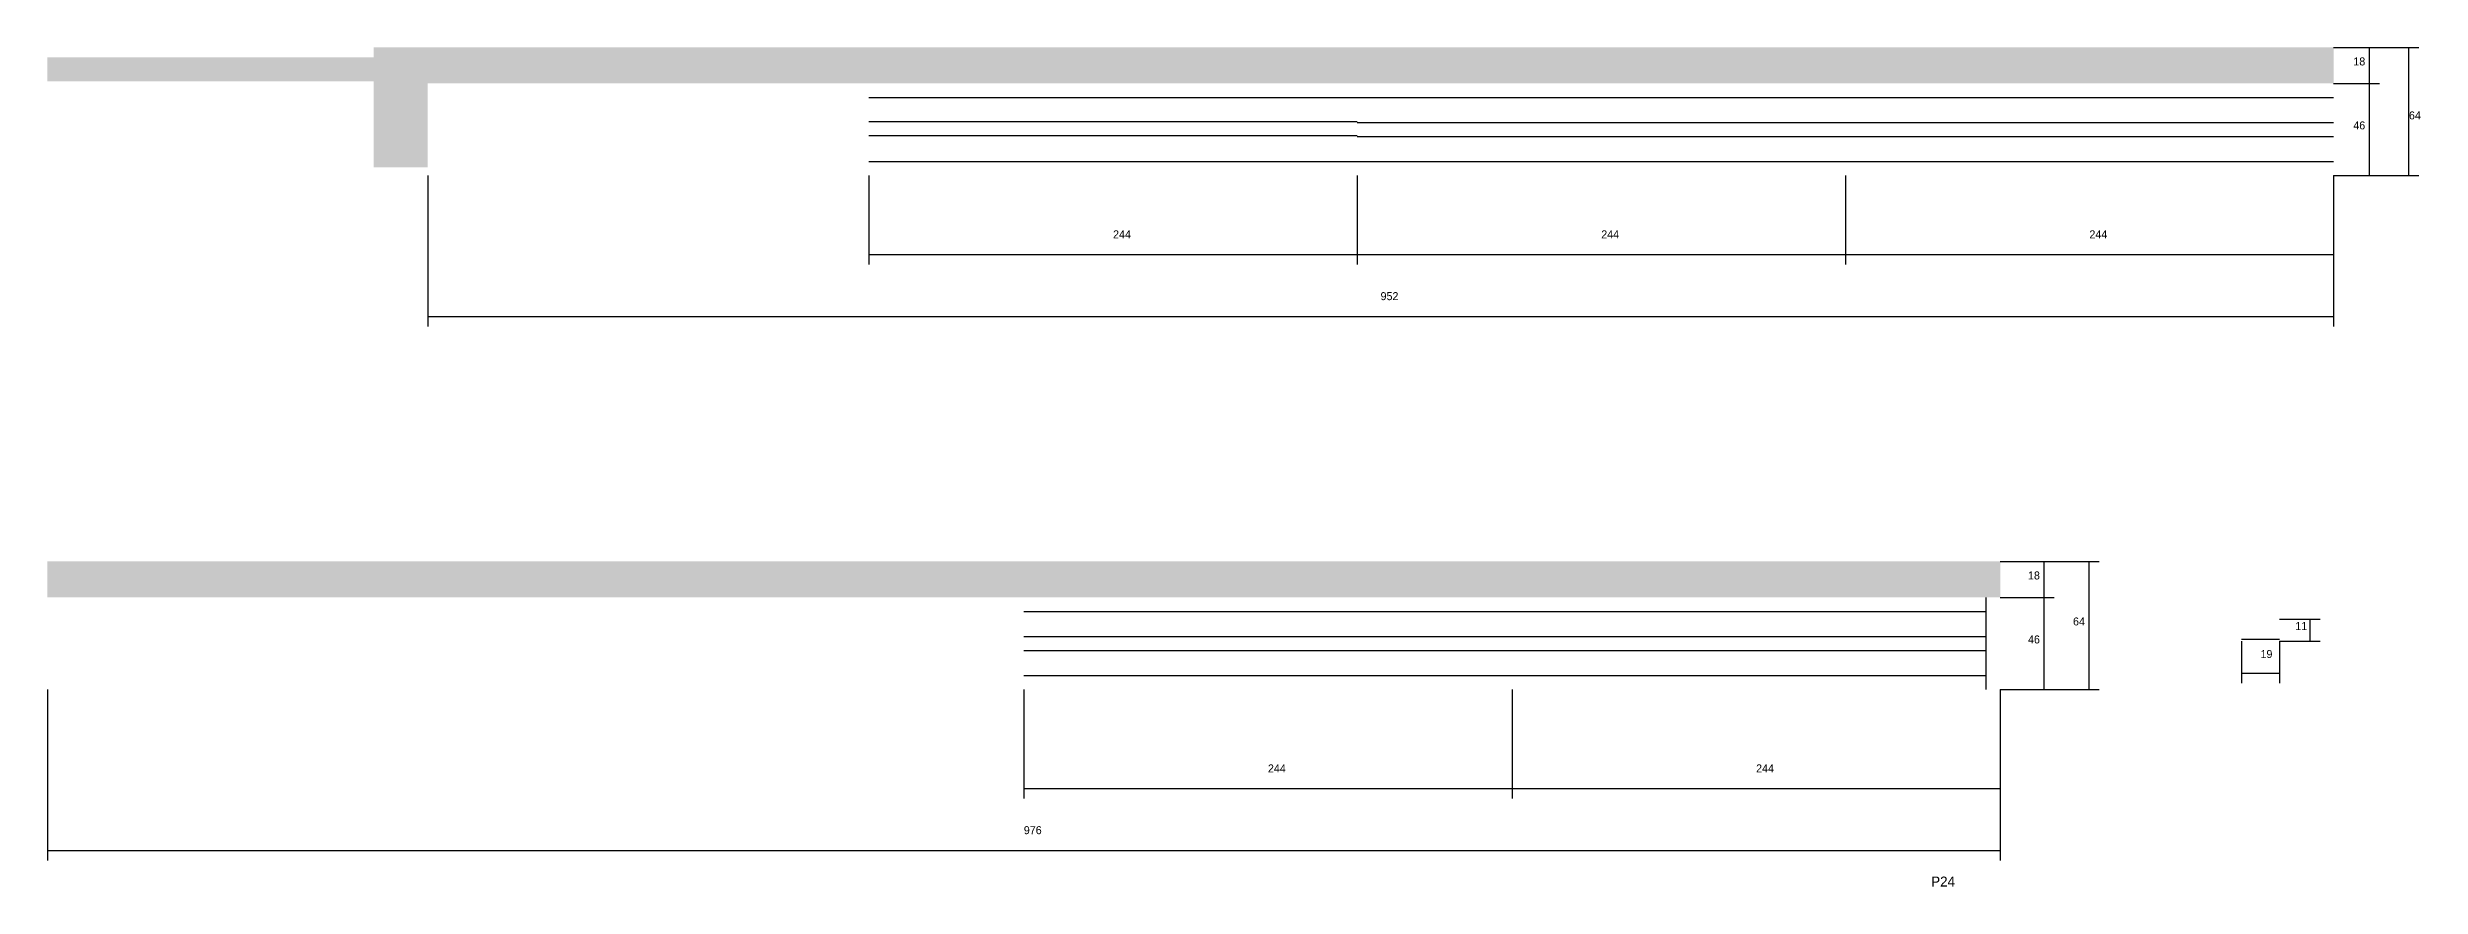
# Model space of a CAD drawing. Header units: metres. Extents: x -7050 to -4659, y 10891 to 12099.
# Drawn here: x -7050 to -5864, y 11668 to 12088 of the extents above; entities that cross this region are included whole.
import ezdxf

# ---------------------------------------------------------------- set-up
doc = ezdxf.new("R2010")
doc.units = ezdxf.units.M
for name, color, linetype in [('COTA', 241, 'Continuous'), ('NOMENCLATURA', 7, 'Continuous'), ('SARR_2.2x7', 40, 'Continuous')]:
    doc.layers.add(name, color=color, linetype=linetype)

msp = doc.modelspace()

# ---------------------------------------------------------------- hatches: boundary and pattern name
at = {"layer": 'COTA'}
h = msp.add_hatch(dxfattribs=at)
h.set_pattern_fill('AR-CONC', scale=0.03)
h.paths.add_polyline_path([(-6772.3, 12087.7), (-6887.3, 12087.7), (-6887.3, 12087.7), (-6887.3, 12082.7), (-6887.3, 12082.7), (-7050.3, 12082.7), (-7050.3, 12082.7), (-7050.3, 12070.7), (-7050.3, 12070.7), (-6887.3, 12070.7), (-6887.3, 12070.7), (-6887.3, 12027.7), (-6887.3, 12027.7), (-6860.2, 12027.7), (-6860.2, 12027.7), (-6860.2, 12069.7), (-6860.2, 12069.7), (-5907.7, 12069.7), (-5907.7, 12069.7), (-5907.7, 12087.7), (-5907.7, 12087.7), (-6772.3, 12087.7)])
h = msp.add_hatch(dxfattribs=at)
h.set_pattern_fill('AR-CONC', scale=0.03)
h.paths.add_polyline_path([(-7050.3, 11830.6), (-7050.3, 11812.6), (-6074.3, 11812.6), (-6074.3, 11830.6)])

# ---------------------------------------------------------------- linework, layer by layer
for p, q in [((-5907.7, 12087.7), (-5884.7, 12087.7)), ((-5907.7, 12087.7), (-5865, 12087.7)), ((-5889.7, 12069.7), (-5889.7, 12087.7)), ((-5870, 12023.7), (-5870, 12087.7)), ((-5907.7, 12069.7), (-5884.7, 12069.7)), ((-5907.7, 12069.7), (-5884.7, 12069.7)), ((-5889.7, 12023.7), (-5889.7, 12069.7)), ((-6860.2, 12023.7), (-6860.2, 11948.2)), ((-6639.7, 12023.7), (-6639.7, 11979.2)), ((-6395.7, 12023.7), (-6395.7, 11979.2)), ((-6395.7, 12023.7), (-6395.7, 11979.2)), ((-6151.7, 12023.7), (-6151.7, 11979.2)), ((-6151.7, 12023.7), (-6151.7, 11979.2)), ((-5907.7, 12023.7), (-5884.7, 12023.7)), ((-5907.7, 12023.7), (-5865, 12023.7)), ((-5907.7, 12023.7), (-5907.7, 11979.2)), ((-5907.7, 12023.7), (-5907.7, 11948.2)), ((-6639.7, 11984.2), (-6395.7, 11984.2)), ((-6395.7, 11984.2), (-6151.7, 11984.2)), ((-6151.7, 11984.2), (-5907.7, 11984.2)), ((-6860.2, 11953.2), (-5907.7, 11953.2)), ((-6074.3, 11830.6), (-6047.3, 11830.6)), ((-6074.3, 11830.6), (-6024.8, 11830.6)), ((-6052.3, 11812.6), (-6052.3, 11830.6)), ((-6029.8, 11766.6), (-6029.8, 11830.6)), ((-6074.3, 11812.6), (-6047.3, 11812.6)), ((-6074.3, 11812.6), (-6047.3, 11812.6)), ((-6052.3, 11766.6), (-6052.3, 11812.6)), ((-5934.7, 11801.8), (-5914.3, 11801.8)), ((-5919.3, 11790.8), (-5919.3, 11801.8)), ((-5953.7, 11790.8), (-5953.7, 11769.7)), ((-5934.7, 11790.8), (-5934.7, 11769.7)), ((-5934.7, 11790.8), (-5914.3, 11790.8)), ((-7050.3, 11766.6), (-7050.3, 11681)), ((-6562.3, 11766.6), (-6562.3, 11712)), ((-6318.3, 11766.6), (-6318.3, 11712)), ((-6318.3, 11766.6), (-6318.3, 11712)), ((-6074.3, 11766.6), (-6047.3, 11766.6)), ((-6074.3, 11766.6), (-6024.8, 11766.6)), ((-6074.3, 11766.6), (-6074.3, 11712)), ((-6074.3, 11766.6), (-6074.3, 11681)), ((-5953.7, 11774.7), (-5934.7, 11774.7)), ((-6562.3, 11717), (-6318.3, 11717)), ((-6318.3, 11717), (-6074.3, 11717)), ((-7050.3, 11686), (-6074.3, 11686))]:
    msp.add_line(p, q, dxfattribs=at)
at = {"layer": 'SARR_2.2x7'}
for p, q in [((-6639.7, 12062.7), (-6395.7, 12062.7)), ((-6395.7, 12062.7), (-6151.7, 12062.7)), ((-6151.7, 12062.7), (-5907.7, 12062.7)), ((-6639.7, 12050.7), (-6395.7, 12050.7)), ((-6639.7, 12043.7), (-6395.7, 12043.7)), ((-6395.7, 12050.2), (-6151.7, 12050.2)), ((-6395.7, 12043.2), (-6151.7, 12043.2)), ((-6151.7, 12050.2), (-5907.7, 12050.2)), ((-6151.7, 12043.2), (-5907.7, 12043.2)), ((-6639.7, 12030.7), (-6395.7, 12030.7)), ((-6395.7, 12030.7), (-6151.7, 12030.7)), ((-6151.7, 12030.7), (-5907.7, 12030.7)), ((-6562.3, 11805.6), (-6318.3, 11805.6)), ((-6318.3, 11805.6), (-6081.3, 11805.6)), ((-6081.3, 11766.6), (-6081.3, 11812.6)), ((-6562.3, 11793.1), (-6318.3, 11793.1)), ((-6318.3, 11793.1), (-6081.3, 11793.1)), ((-5953.7, 11791.8), (-5934.7, 11791.8)), ((-6562.3, 11786.1), (-6318.3, 11786.1)), ((-6318.3, 11786.1), (-6081.3, 11786.1)), ((-6562.3, 11773.6), (-6318.3, 11773.6)), ((-6318.3, 11773.6), (-6081.3, 11773.6))]:
    msp.add_line(p, q, dxfattribs=at)

# ---------------------------------------------------------------- texts
at = {"layer": 'COTA'}
for s, p in [('18', (-5897.8, 12078.7)), ('46', (-5897.8, 12046.7)), ('64', (-5870, 12051.7)), ('244', (-6517.7, 11992.2)), ('244', (-6273.7, 11992.2)), ('244', (-6029.7, 11992.2)), ('952', (-6384, 11961.3)), ('18', (-6060.4, 11821.6)), ('64', (-6037.9, 11798.6)), ('46', (-6060.4, 11789.6)), ('11', (-5926.8, 11796.3)), ('19', (-5944.2, 11782.3)), ('244', (-6440.3, 11725.1)), ('244', (-6196.3, 11725.1)), ('976', (-6562.3, 11694.2))]:
    msp.add_text(s, height=4, dxfattribs=at).set_placement(p)
at = {"layer": 'NOMENCLATURA'}
msp.add_text('P24', height=5, dxfattribs=at).set_placement((-6108.8, 11668))

doc.saveas('drawing.dxf')
